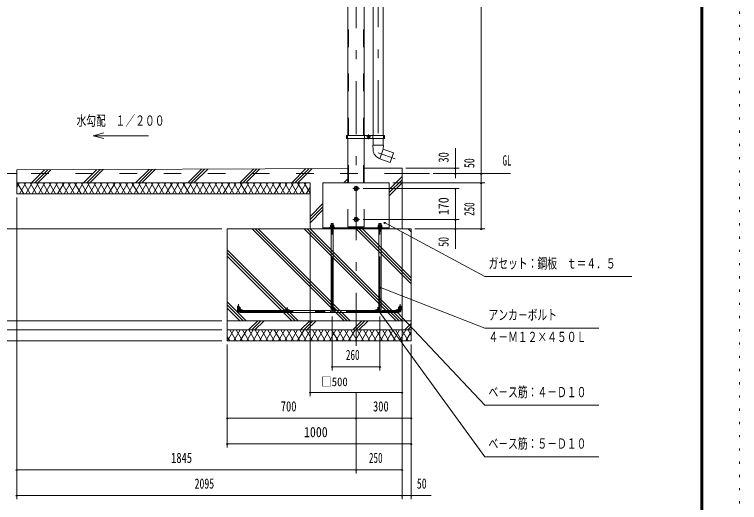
# Model space of a CAD drawing. Units: millimetres, scale not verified, with parts at other scales. Extents: x -25340 to 25344, y -10500 to 10500.
# Drawn here: x 15490 to 25344, y -3376 to 3259 of the extents above; entities that cross this region are included whole.
import ezdxf
from ezdxf.enums import TextEntityAlignment as Align

# ---------------------------------------------------------------- set-up
doc = ezdxf.new("R2010")
doc.units = ezdxf.units.MM
doc.header["$LTSCALE"] = 60
for name, pattern in [('USER2', [10, 4, -6]), ('USER3', [24, 12, -5, 2, -5]), ('USER4', [3, 0.5, -2.5])]:
    doc.linetypes.add(name, pattern=pattern)
for name, color, linetype, lineweight in [('0-6_2-02BOLD', 7, 'Continuous', 18), ('0-7_2-12HIDDEN', 3, 'USER2', 18), ('0-8_2-22CENTER', 3, 'USER3', 18), ('0-9_2-42THIN', 4, 'Continuous', 18), ('0-A_2-52DIM', 3, 'Continuous', 18), ('0-B_2-62HATCH', 2, 'Continuous', 18), ('0-C_F-F1PAPER', 5, 'Continuous', 18), ('0-D_F-E_J_ADD', 5, 'USER4', 18)]:
    doc.layers.add(name, color=color, linetype=linetype, lineweight=lineweight)
doc.styles.add('ＭＳ ゴシック', font='')
doc.styles.get('ＭＳ ゴシック').set_extended_font_data('MS Gothic')

msp = doc.modelspace()

# ---------------------------------------------------------------- linework, layer by layer
at = {"layer": '0-6_2-02BOLD'}
for p, q in [((20021.17, 1614.93), (20021.17, 6069.93)), ((20243.92, 6069.93), (20243.92, 1614.93)), ((20363.31, 6069.93), (20363.31, 1614.93)), ((20500.81, 1614.93), (20500.81, 6069.93)), ((20001.93, 1614.93), (20520.06, 1614.93)), ((20017.18, 1594.93), (20001.93, 1594.93)), ((20017.18, 1574.93), (20017.18, 1614.93)), ((20247.92, 1614.93), (20247.92, 1574.93)), ((20359.31, 1614.93), (20359.31, 1574.93)), ((20504.81, 1574.93), (20504.81, 1614.93)), ((20504.81, 1594.93), (20520.06, 1594.93)), ((20021.18, 1094.93), (20021.18, 1574.93)), ((20243.92, 1574.93), (20243.92, 969.93)), ((20359.56, 1482.66), (20504.57, 1482.66)), ((20359.56, 1482.66), (20363.96, 1418.17)), ((20363.31, 1574.93), (20363.31, 1482.66)), ((20500.81, 1482.66), (20500.81, 1574.93)), ((20453.79, 1298.45), (20500.81, 1427.66)), ((15520.05, 1094.93), (15145.05, 1094.93)), ((15520.05, 1144.93), (20021.17, 1166.42)), ((20021.17, 969.93), (20021.17, 1094.93)), ((20757.55, 1094.93), (21132.55, 1094.93)), ((19792.55, 394.43), (19792.55, 412.67)), ((20472.55, 412.67), (20442.54, 412.67)), ((20582.55, 356.18), (19682.55, 356.18)), ((19780.68, 369.43), (19780.68, 361.93)), ((19792.55, 344.93), (19792.55, -752.57)), ((19822.55, 311.18), (19792.55, 311.18)), ((19795.28, 369.43), (19795.28, 392.17)), ((19800.05, 361.93), (19807.55, 369.43)), ((19815.05, 369.43), (19807.55, 361.93)), ((19819.82, 369.43), (19819.82, 392.17)), ((19822.55, -752.57), (19822.55, 344.93)), ((19842.55, 361.93), (19842.55, 356.18)), ((20422.55, 356.18), (20422.55, 361.93)), ((20442.54, 344.93), (20442.54, -752.57)), ((20472.55, 311.18), (20442.54, 311.18)), ((20445.28, 392.17), (20445.28, 369.43)), ((20450.05, 369.43), (20457.55, 361.93)), ((20465.05, 361.93), (20457.55, 369.43)), ((20469.82, 369.43), (20469.82, 392.17)), ((20472.55, -752.57), (20472.55, 344.93)), ((20484.42, 361.93), (20484.42, 369.43)), ((18545.05, -705.07), (18545.05, -755.07)), ((18557.55, -767.57), (19707.55, -767.57)), ((20445.28, -767.57), (19819.81, -767.57)), ((20557.55, -767.57), (20707.55, -767.57)), ((19707.55, -792.57), (18557.55, -792.57)), ((19794.41, -792.57), (20470.69, -792.57)), ((20707.55, -792.57), (20557.55, -792.57)), ((20882.55, -905.07), (18382.55, -905.07)), ((18382.55, -1030.07), (20882.55, -1030.07))]:
    msp.add_line(p, q, dxfattribs=at)
for points in [[(20001.93, 1614.93), (20001.93, 1574.93), (20095.37, 1574.93)], [(20095.37, 1574.93), (20520.06, 1574.93), (20520.06, 1614.93), (20138.22, 1614.93)], [(20504.56, 1482.66), (20500.81, 1427.66), (20641.77, 1376.36), (20594.74, 1247.15), (20454.49, 1298.2)], [(19507.55, 819.93), (15520.05, 819.93), (15520.05, 1144.93)], [(20243.92, 1167.48), (20757.55, 1169.93), (20757.55, 344.93)], [(19507.55, 344.93), (19507.55, 969.93), (15520.05, 969.93)], [(19682.55, 344.93), (19682.55, 969.93), (20582.55, 969.93), (20582.55, 344.93)], [(19828.17, 394.43), (19786.93, 394.43), (19783.01, 392.17), (19783.01, 369.43)], [(19822.55, 394.43), (19822.55, 412.67), (19817.55, 417.67), (19797.55, 417.67), (19792.55, 412.67), (19822.55, 412.67)], [(19828.17, 394.43), (19832.08, 392.17), (19832.08, 369.43)], [(20433.01, 369.43), (20433.01, 392.17), (20436.92, 394.43), (20478.17, 394.43), (20482.08, 392.17), (20482.08, 369.43)], [(20472.55, 394.43), (20472.55, 412.67), (20467.55, 417.67), (20447.55, 417.67), (20442.54, 412.67), (20442.54, 394.43)], [(19842.55, 361.93), (19772.55, 361.93), (19772.55, 356.18)], [(19780.68, 369.43), (19834.42, 369.43), (19834.42, 361.93)], [(20422.55, 361.93), (20492.55, 361.93), (20492.55, 356.18)], [(20484.42, 369.43), (20430.67, 369.43), (20430.67, 361.93)], [(18520.05, -755.07), (18520.05, -705.07), (18545.05, -705.07)], [(19780.05, -765.07), (19707.55, -765.07), (19707.55, -795.07), (19780.05, -795.07)], [(20485.05, -795.07), (20557.55, -795.07), (20557.55, -765.07), (20485.05, -765.07)], [(20720.05, -755.07), (20720.05, -705.07), (20745.05, -705.07), (20745.05, -755.07)]]:
    msp.add_lwpolyline(points, dxfattribs=at)
for points in [[(20291.12, 1602.15), (20291.12, 1587.71), (20303.62, 1580.5), (20316.12, 1587.71), (20316.12, 1602.15), (20303.62, 1609.36)], [(20144.82, 916.18), (20120.28, 916.18), (20108.01, 894.93), (20120.28, 873.68), (20144.82, 873.68), (20157.08, 894.93)], [(20144.82, 448.68), (20157.08, 469.93), (20144.82, 491.18), (20120.28, 491.18), (20108.01, 469.93), (20120.28, 448.68)], [(20882.55, -1180.07), (20882.55, 344.93), (18382.55, 344.93), (18382.55, -1180.07)]]:
    msp.add_lwpolyline(points, close=True, dxfattribs=at)
for centre, radius in [((20303.62, 1594.93), 15.62), ((20303.62, 1594.93), 12.25), ((20132.55, 894.93), 30), ((20132.55, 894.93), 20.62), ((20132.55, 469.93), 30), ((20132.55, 469.93), 20.62), ((18557.55, -755.07), 12.5), ((19196.3, -755.07), 12.5), ((19835.05, -755.07), 12.5), ((20430.05, -755.07), 12.5), ((20707.55, -755.07), 12.5)]:
    msp.add_circle(centre, radius, dxfattribs=at)
for centre, radius, start, end in [((20501.14, 1427.54), 137.5, 183.90576, 250.16731), ((19789.14, 384.97), 9.46, 49.5701, 90), ((19807.55, 359.98), 34.45, 69.13593, 110.86406), ((19825.95, 384.97), 9.46, 90, 130.42989), ((20439.14, 384.97), 9.46, 49.57011, 90), ((20457.55, 359.98), 34.45, 69.13594, 110.86407), ((20475.95, 384.97), 9.46, 90, 130.4299), ((18557.55, -755.07), 37.5, 180, 270), ((19780.05, -752.57), 42.5, 270, 0), ((19780.05, -752.57), 12.5, 270, 0), ((20485.05, -752.57), 42.5, 180, 270), ((20485.05, -752.57), 12.5, 180, 270), ((20707.55, -755.07), 37.5, 270, 0)]:
    msp.add_arc(centre, radius, start, end, dxfattribs=at)
at = {"layer": '0-7_2-12HIDDEN'}
for p, q in [((20031.67, 1614.93), (20031.67, 6069.93)), ((20233.42, 1614.93), (20233.42, 6069.93)), ((20031.67, 969.93), (20031.67, 1574.93)), ((20233.42, 969.93), (20233.42, 1574.93)), ((20757.55, 1094.93), (15520.05, 1094.93)), ((20021.17, 369.93), (20021.17, 969.93))]:
    msp.add_line(p, q, dxfattribs=at)
msp.add_lwpolyline([(20021.17, 369.93), (20243.92, 369.93), (20243.92, 969.93)], dxfattribs=at)
at = {"layer": '0-8_2-22CENTER'}
for p, q in [((20132.55, 6672.43), (20132.55, -1305.07)), ((20272.37, 1594.93), (20334.87, 1594.93)), ((20303.62, 1563.68), (20303.62, 1626.18)), ((20087.55, 894.93), (20177.55, 894.93)), ((19807.55, -752.57), (19807.55, 447.67)), ((20177.55, 469.93), (20087.55, 469.93)), ((20457.55, -752.57), (20457.55, 447.67)), ((18532.55, -755.07), (18532.55, -680.07)), ((20732.55, -755.07), (20732.55, -680.07)), ((18525.05, -755.07), (18590.05, -755.07)), ((18557.55, -722.57), (18557.55, -787.57)), ((18557.55, -780.07), (20707.55, -780.07)), ((19163.8, -755.07), (19228.8, -755.07)), ((19196.3, -722.57), (19196.3, -787.57)), ((19802.55, -755.07), (19867.55, -755.07)), ((19835.05, -787.57), (19835.05, -722.57)), ((20462.55, -755.07), (20397.55, -755.07)), ((20430.05, -787.57), (20430.05, -722.57)), ((20740.05, -755.07), (20675.05, -755.07)), ((20707.55, -787.57), (20707.55, -722.57))]:
    msp.add_line(p, q, dxfattribs=at)
msp.add_lwpolyline([(20432.06, 6684.84), (20432.06, 1379.52), (20665.24, 1294.65)], dxfattribs=at)
for centre, radius, start, end in [((18557.55, -755.07), 25, 180, 270), ((19780.05, -752.57), 27.5, 270, 0), ((20485.05, -752.57), 27.5, 180, 270), ((20707.55, -755.07), 25, 270, 0)]:
    msp.add_arc(centre, radius, start, end, dxfattribs=at)
at = {"layer": '0-9_2-42THIN'}
for p, q in [((19796.3, 394.43), (19796.3, 416.41)), ((19818.8, 416.41), (19818.8, 394.43)), ((20446.3, 416.41), (20446.3, 394.43)), ((20468.79, 394.43), (20468.79, 416.41))]:
    msp.add_line(p, q, dxfattribs=at)
for points in [[(19792.55, 304.69), (19796.3, 311.18), (19796.3, 344.93)], [(19818.8, 344.93), (19818.8, 311.18), (19822.55, 304.69)], [(20442.54, 304.69), (20446.3, 311.18), (20446.3, 344.93)], [(20468.79, 344.93), (20468.79, 311.18), (20472.55, 304.69)]]:
    msp.add_lwpolyline(points, dxfattribs=at)
at = {"layer": '0-A_2-52DIM'}
for p, q in [((21832.55, 344.93), (21832.55, 6652.53)), ((16560.82, 1611.23), (17310.82, 1611.23)), ((21482.55, 1032.16), (21482.55, 1439.93)), ((20807.55, 1169.93), (21532.55, 1169.93)), ((21182.55, 1094.93), (22232.55, 1094.93)), ((21492.55, 1169.93), (21472.55, 1169.93)), ((21492.55, 1094.93), (21472.55, 1094.93)), ((21842.55, 1094.93), (21822.55, 1094.93)), ((20227.55, 894.93), (21532.55, 894.93)), ((21882.55, 969.93), (20632.55, 969.93)), ((21492.55, 894.93), (21472.55, 894.93)), ((21482.55, 894.93), (21482.55, 74.93)), ((21842.55, 969.93), (21822.55, 969.93)), ((15520.05, 769.93), (15520.05, -3330.07)), ((21532.55, 469.93), (20227.55, 469.93)), ((20530.59, 428.62), (20510.59, 428.62)), ((21492.55, 469.93), (21472.55, 469.93)), ((14045.05, 344.93), (18307.55, 344.93)), ((21882.55, 344.93), (20932.55, 344.93)), ((21492.55, 344.93), (21472.55, 344.93)), ((21842.55, 344.93), (21822.55, 344.93)), ((19507.55, -1930.07), (19507.55, 294.93)), ((20757.55, 294.93), (20757.55, -3330.07)), ((20475.24, -451.73), (20455.24, -451.73)), ((20443.68, -761.97), (20423.68, -761.97)), ((20699.82, -786.39), (20679.82, -786.39)), ((19807.55, -1580.07), (19807.55, -845.07)), ((20457.55, -845.07), (20457.55, -1580.07)), ((18307.55, -905.07), (14395.05, -905.07)), ((14395.05, -1030.07), (18307.55, -1030.07)), ((13695.05, -1180.07), (18307.55, -1180.07)), ((18382.55, -1230.07), (18382.55, -2630.07)), ((20882.55, -3330.07), (20882.55, -1230.07)), ((19817.55, -1530.07), (19797.55, -1530.07)), ((20457.55, -1530.07), (19807.55, -1530.07)), ((20467.55, -1530.07), (20447.55, -1530.07)), ((19517.55, -1880.07), (19497.55, -1880.07)), ((20757.55, -1880.07), (19507.55, -1880.07)), ((20132.55, -1880.07), (20132.55, -2980.07)), ((20767.55, -1880.07), (20747.55, -1880.07)), ((18392.55, -2230.07), (18372.55, -2230.07)), ((20882.55, -2230.07), (18382.55, -2230.07)), ((20142.55, -2230.07), (20122.55, -2230.07)), ((20892.55, -2230.07), (20872.55, -2230.07)), ((18392.55, -2580.07), (18372.55, -2580.07)), ((18382.55, -2580.07), (20882.55, -2580.07)), ((20892.55, -2580.07), (20872.55, -2580.07)), ((15530.05, -2930.07), (15510.05, -2930.07)), ((20757.55, -2930.07), (15520.05, -2930.07)), ((20142.55, -2930.07), (20122.55, -2930.07)), ((20767.55, -2930.07), (20747.55, -2930.07)), ((15530.05, -3280.07), (15510.05, -3280.07)), ((15520.05, -3280.07), (21152.55, -3280.07)), ((20767.55, -3280.07), (20747.55, -3280.07)), ((20892.55, -3280.07), (20872.55, -3280.07))]:
    msp.add_line(p, q, dxfattribs=at)
for points in [[(16705.71, 1572.41), (16560.82, 1611.23), (16705.71, 1650.05)], [(20520.59, 428.62), (21882.55, -305.07), (23882.55, -305.07)], [(23432.55, -1005.07), (21882.55, -1005.07), (20465.24, -451.73)], [(23432.55, -2755.07), (21882.55, -2755.07), (20433.68, -761.97)], [(20689.82, -786.39), (21882.55, -2055.07), (23432.55, -2055.07)]]:
    msp.add_lwpolyline(points, dxfattribs=at)
for centre in [(21482.55, 1169.93), (21482.55, 1094.93), (21832.55, 1094.93), (21482.55, 894.93), (21832.55, 969.93), (20520.59, 428.62), (21482.55, 469.93), (21482.55, 344.93), (21832.55, 344.93), (20465.24, -451.73), (20433.68, -761.97), (20689.82, -786.39), (19807.55, -1530.07), (20457.55, -1530.07), (19507.55, -1880.07), (20757.55, -1880.07), (18382.55, -2230.07), (20132.55, -2230.07), (20882.55, -2230.07), (18382.55, -2580.07), (20882.55, -2580.07), (15520.05, -2930.07), (20132.55, -2930.07), (20757.55, -2930.07), (15520.05, -3280.07), (20757.55, -3280.07), (20882.55, -3280.07)]:
    msp.add_arc(centre, 10, 180, 0, dxfattribs=at)
at = {"layer": '0-B_2-62HATCH'}
for p, q in [((15722.48, 969.93), (15899.29, 1146.74)), ((15941.92, 1146.94), (15764.91, 969.93)), ((15807.33, 969.93), (15984.55, 1147.15)), ((16429.59, 969.93), (16609.79, 1150.13)), ((16652.42, 1150.34), (16472.01, 969.93)), ((16514.44, 969.93), (16695.05, 1150.54)), ((17136.69, 969.93), (17320.29, 1153.52)), ((17362.92, 1153.73), (17179.12, 969.93)), ((17221.55, 969.93), (17405.55, 1153.93)), ((18030.79, 1156.91), (17843.8, 969.93)), ((17886.23, 969.93), (18073.41, 1157.12)), ((17928.65, 969.93), (18116.04, 1157.32)), ((18741.28, 1160.31), (18550.91, 969.93)), ((18593.34, 969.93), (18783.91, 1160.51)), ((18635.76, 969.93), (18826.54, 1160.71)), ((19258.01, 969.93), (19451.79, 1163.7)), ((19300.44, 969.93), (19494.41, 1163.9)), ((19537.04, 1164.1), (19342.87, 969.93)), ((20243.92, 1163.88), (20247.54, 1167.5)), ((20021.17, 1025.98), (19965.12, 969.93)), ((20582.55, 880.25), (20757.55, 1055.25)), ((20757.55, 1012.82), (20582.55, 837.83)), ((15520.05, 905.85), (15557.05, 969.93)), ((15528.18, 969.93), (15614.78, 819.93)), ((15643.65, 969.93), (15557.05, 819.93)), ((15614.78, 969.93), (15701.38, 819.93)), ((15643.65, 819.93), (15730.25, 969.93)), ((15787.98, 819.93), (15701.38, 969.93)), ((15730.25, 819.93), (15816.85, 969.93)), ((15787.98, 969.93), (15874.59, 819.93)), ((15903.45, 969.93), (15816.85, 819.93)), ((15961.19, 819.93), (15874.59, 969.93)), ((15903.45, 819.93), (15990.06, 969.93)), ((15961.19, 969.93), (16047.79, 819.93)), ((16076.66, 969.93), (15990.06, 819.93)), ((16134.39, 819.93), (16047.79, 969.93)), ((16076.66, 819.93), (16163.26, 969.93)), ((16134.39, 969.93), (16221, 819.93)), ((16249.86, 969.93), (16163.26, 819.93)), ((16307.6, 819.93), (16221, 969.93)), ((16249.86, 819.93), (16336.47, 969.93)), ((16307.6, 969.93), (16394.2, 819.93)), ((16423.07, 969.93), (16336.47, 819.93)), ((16480.81, 819.93), (16394.2, 969.93)), ((16423.07, 819.93), (16509.67, 969.93)), ((16480.81, 969.93), (16567.41, 819.93)), ((16596.27, 969.93), (16509.67, 819.93)), ((16654.01, 819.93), (16567.41, 969.93)), ((16596.28, 819.93), (16682.88, 969.93)), ((16654.01, 969.93), (16740.61, 819.93)), ((16769.48, 969.93), (16682.88, 819.93)), ((16827.22, 819.93), (16740.61, 969.93)), ((16769.48, 819.93), (16856.08, 969.93)), ((16827.22, 969.93), (16913.82, 819.93)), ((16942.69, 969.93), (16856.08, 819.93)), ((17000.42, 819.93), (16913.82, 969.93)), ((16942.69, 819.93), (17029.29, 969.93)), ((17000.42, 969.93), (17087.02, 819.93)), ((17115.89, 969.93), (17029.29, 819.93)), ((17173.63, 819.93), (17087.02, 969.93)), ((17115.89, 819.93), (17202.49, 969.93)), ((17173.63, 969.93), (17260.23, 819.93)), ((17289.1, 969.93), (17202.49, 819.93)), ((17346.83, 819.93), (17260.23, 969.93)), ((17289.1, 819.93), (17375.7, 969.93)), ((17346.83, 969.93), (17433.43, 819.93)), ((17462.3, 969.93), (17375.7, 819.93)), ((17520.04, 819.93), (17433.43, 969.93)), ((17462.3, 819.93), (17548.9, 969.93)), ((17520.04, 969.93), (17606.64, 819.93)), ((17635.51, 969.93), (17548.9, 819.93)), ((17693.24, 819.93), (17606.64, 969.93)), ((17635.51, 819.93), (17722.11, 969.93)), ((17693.24, 969.93), (17779.84, 819.93)), ((17808.71, 969.93), (17722.11, 819.93)), ((17866.45, 819.93), (17779.84, 969.93)), ((17808.71, 819.93), (17895.31, 969.93)), ((17866.45, 969.93), (17953.05, 819.93)), ((17981.92, 969.93), (17895.31, 819.93)), ((18039.65, 819.93), (17953.05, 969.93)), ((17981.92, 819.93), (18068.52, 969.93)), ((18039.65, 969.93), (18126.26, 819.93)), ((18155.12, 969.93), (18068.52, 819.93)), ((18212.86, 819.93), (18126.26, 969.93)), ((18155.12, 819.93), (18241.73, 969.93)), ((18212.86, 969.93), (18299.46, 819.93)), ((18328.32, 969.93), (18241.72, 819.93)), ((18386.06, 819.93), (18299.46, 969.93)), ((18328.33, 819.93), (18414.93, 969.93)), ((18386.06, 969.93), (18472.67, 819.93)), ((18501.53, 969.93), (18414.93, 819.93)), ((18559.27, 819.93), (18472.67, 969.93)), ((18501.53, 819.93), (18588.14, 969.93)), ((18559.27, 969.93), (18645.87, 819.93)), ((18674.74, 969.93), (18588.14, 819.93)), ((18732.47, 819.93), (18645.87, 969.93)), ((18674.74, 819.93), (18761.34, 969.93)), ((18732.47, 969.93), (18819.07, 819.93)), ((18847.94, 969.93), (18761.34, 819.93)), ((18905.68, 819.93), (18819.07, 969.93)), ((18847.94, 819.93), (18934.54, 969.93)), ((18905.68, 969.93), (18992.28, 819.93)), ((19021.15, 969.93), (18934.54, 819.93)), ((19078.89, 819.93), (18992.28, 969.93)), ((19021.15, 819.93), (19107.75, 969.93)), ((19078.89, 969.93), (19165.48, 819.93)), ((19194.35, 969.93), (19107.75, 819.93)), ((19252.09, 819.93), (19165.49, 969.93)), ((19194.35, 819.93), (19280.95, 969.93)), ((19338.69, 819.93), (19252.09, 969.93)), ((19367.56, 969.93), (19280.95, 819.93)), ((19338.69, 969.93), (19425.29, 819.93)), ((19454.16, 969.93), (19367.56, 819.93)), ((19507.55, 827.47), (19425.29, 969.93)), ((19454.16, 819.93), (19507.55, 912.4)), ((20007.55, 969.93), (20021.17, 983.56)), ((20582.55, 795.4), (20757.55, 970.4)), ((15528.18, 819.93), (15520.05, 834.01)), ((19682.55, 687.36), (19507.55, 512.36)), ((19507.55, 469.93), (19682.55, 644.93)), ((19682.55, 602.5), (19507.55, 427.5)), ((19968.8, -905.07), (18718.8, 344.93)), ((18761.23, 344.93), (20011.23, -905.07)), ((20053.65, -905.07), (18803.66, 344.93)), ((19425.91, 344.93), (20675.91, -905.07)), ((20718.33, -905.07), (19468.33, 344.93)), ((19510.76, 344.93), (20760.76, -905.07)), ((20882.55, -404.6), (20133.01, 344.93)), ((20175.44, 344.93), (20882.55, -362.17)), ((20882.55, -319.75), (20217.87, 344.93)), ((20754.34, 344.93), (20757.55, 348.14)), ((20840.12, 344.93), (20882.55, 302.51)), ((18382.55, 58.93), (19346.55, -905.07)), ((19304.12, -905.07), (18382.55, 16.5)), ((18382.55, -25.92), (19261.7, -905.07)), ((18639.44, -905.07), (18382.55, -648.18)), ((18382.55, -690.6), (18597.02, -905.07)), ((18554.59, -905.07), (18382.55, -733.03)), ((18672.23, -1030.07), (18797.23, -905.07)), ((18839.65, -905.07), (18714.65, -1030.07)), ((18757.08, -1030.07), (18882.08, -905.07)), ((19379.34, -1030.07), (19504.33, -905.07)), ((19546.76, -905.07), (19421.76, -1030.07)), ((19464.19, -1030.07), (19589.19, -905.07)), ((20211.44, -905.07), (20086.44, -1030.07)), ((20128.87, -1030.07), (20253.87, -905.07)), ((20171.29, -1030.07), (20296.29, -905.07)), ((20793.55, -1030.07), (20882.55, -941.07)), ((20882.55, -983.5), (20835.97, -1030.07)), ((18386.06, -1030.07), (18382.55, -1036.15)), ((18386.06, -1180.07), (18472.67, -1030.07)), ((18501.53, -1180.07), (18414.93, -1030.07)), ((18559.27, -1030.07), (18472.67, -1180.07)), ((18501.53, -1030.07), (18588.14, -1180.07)), ((18559.27, -1180.07), (18645.87, -1030.07)), ((18674.74, -1180.07), (18588.14, -1030.07)), ((18732.47, -1030.07), (18645.87, -1180.07)), ((18761.34, -1180.07), (18674.74, -1030.07)), ((18819.07, -1030.07), (18732.47, -1180.07)), ((18847.94, -1180.07), (18761.34, -1030.07)), ((18905.68, -1030.07), (18819.07, -1180.07)), ((18847.94, -1030.07), (18934.54, -1180.07)), ((18905.68, -1180.07), (18992.28, -1030.07)), ((19021.15, -1180.07), (18934.54, -1030.07)), ((19078.88, -1030.07), (18992.28, -1180.07)), ((19021.15, -1030.07), (19107.75, -1180.07)), ((19078.88, -1180.07), (19165.48, -1030.07)), ((19194.35, -1180.07), (19107.75, -1030.07)), ((19252.09, -1030.07), (19165.48, -1180.07)), ((19194.35, -1030.07), (19280.96, -1180.07)), ((19252.09, -1180.07), (19338.69, -1030.07)), ((19367.56, -1180.07), (19280.96, -1030.07)), ((19425.29, -1030.07), (19338.69, -1180.07)), ((19367.56, -1030.07), (19454.16, -1180.07)), ((19425.29, -1180.07), (19511.9, -1030.07)), ((19540.76, -1180.07), (19454.16, -1030.07)), ((19598.5, -1030.07), (19511.9, -1180.07)), ((19540.76, -1030.07), (19627.37, -1180.07)), ((19598.5, -1180.07), (19685.1, -1030.07)), ((19713.97, -1180.07), (19627.37, -1030.07)), ((19771.7, -1030.07), (19685.1, -1180.07)), ((19713.97, -1030.07), (19800.57, -1180.07)), ((19771.7, -1180.07), (19858.31, -1030.07)), ((19887.17, -1180.07), (19800.57, -1030.07)), ((19944.91, -1030.07), (19858.31, -1180.07)), ((19887.17, -1030.07), (19973.78, -1180.07)), ((19944.91, -1180.07), (20031.51, -1030.07)), ((20060.38, -1180.07), (19973.78, -1030.07)), ((20118.11, -1030.07), (20031.51, -1180.07)), ((20060.38, -1030.07), (20146.98, -1180.07)), ((20118.11, -1180.07), (20204.71, -1030.07)), ((20233.58, -1180.07), (20146.98, -1030.07)), ((20291.32, -1030.07), (20204.71, -1180.07)), ((20233.58, -1030.07), (20320.19, -1180.07)), ((20291.32, -1180.07), (20377.92, -1030.07)), ((20406.79, -1180.07), (20320.19, -1030.07)), ((20464.52, -1030.07), (20377.92, -1180.07)), ((20406.79, -1030.07), (20493.39, -1180.07)), ((20464.52, -1180.07), (20551.13, -1030.07)), ((20579.99, -1180.07), (20493.39, -1030.07)), ((20637.73, -1030.07), (20551.13, -1180.07)), ((20579.99, -1030.07), (20666.6, -1180.07)), ((20637.73, -1180.07), (20724.33, -1030.07)), ((20753.2, -1180.07), (20666.6, -1030.07)), ((20810.93, -1030.07), (20724.33, -1180.07)), ((20753.2, -1030.07), (20839.8, -1180.07)), ((20810.93, -1180.07), (20882.55, -1056.03)), ((20839.8, -1030.07), (20882.55, -1104.11)), ((20882.55, -1025.92), (20878.4, -1030.07)), ((18382.55, -1123.99), (18414.93, -1180.07))]:
    msp.add_line(p, q, dxfattribs=at)
at = {"layer": '0-C_F-F1PAPER'}
for points in [[(24843.96, -10000), (-3856.04, -10000), (-3856.04, 10100), (24843.96, 10100)], [(24841.46, -9997.5), (24841.46, 10097.5), (-3853.54, 10097.5), (-3853.54, -9997.5)], [(24838.96, -9995), (24838.96, 10095), (-3851.04, 10095), (-3851.04, -9995)], [(24836.46, -9992.5), (-3848.54, -9992.5), (-3848.54, 10092.5), (24836.46, 10092.5)], [(24833.96, -9990), (24833.96, 10090), (-3846.04, 10090), (-3846.04, -9990)], [(24831.46, -9987.5), (-3843.54, -9987.5), (-3843.54, 10087.5), (24831.46, 10087.5)], [(24828.96, -9985), (24828.96, 10085), (-3841.04, 10085), (-3841.04, -9985)], [(24826.46, -9982.5), (-3838.54, -9982.5), (-3838.54, 10082.5), (24826.46, 10082.5)], [(24823.96, -9980), (-3836.04, -9980), (-3836.04, 10080), (24823.96, 10080)], [(24821.46, -9977.5), (-3833.54, -9977.5), (-3833.54, 10077.5), (24821.46, 10077.5)], [(24818.96, -9975), (24818.96, 10075), (-3831.04, 10075), (-3831.04, -9975)]]:
    msp.add_lwpolyline(points, close=True, dxfattribs=at)
at = {"layer": '0-D_F-E_J_ADD'}
msp.add_lwpolyline([(25343.96, -10500), (-4356.04, -10500), (-4356.04, 10500), (25343.96, 10500)], close=True, dxfattribs=at)

# ---------------------------------------------------------------- texts
at = {"layer": '0-A_2-52DIM', "color": 7, "style": 'ＭＳ ゴシック'}
for s, height, width, p in [('水勾配\u3000１／２００', 139.3, 0.7, (16332.35, 1705.23)), ('GL', 139.3, 0.65, (22122.55, 1163.93)), ('ガセット：鋼板\u3000ｔ＝４．５', 139.3, 0.7, (21932.55, -236.07)), ('アンカ－ボルト', 139.3, 0.7, (21932.55, -936.07)), ('４－Ｍ１２×４５０Ｌ', 139.3, 0.7, (21932.55, -1236.07)), ('260', 139.3, 0.65, (19994.88, -1480.07)), ('□500', 118.4, 0.9, (19656.5, -1830.07)), ('ベ－ス筋：４－Ｄ１０', 139.3, 0.7, (21932.55, -1986.07)), ('700', 139.3, 0.75, (19109.48, -2180.07)), ('300', 139.3, 0.75, (20362.58, -2180.07)), ('1000', 139.3, 0.85, (19424.58, -2530.07)), ('ベ－ス筋：５－Ｄ１０', 139.3, 0.7, (21932.55, -2686.07)), ('1845', 139.3, 0.75, (17618.94, -2880.07)), ('250', 139.3, 0.65, (20307.86, -2880.07)), ('2095', 139.3, 0.7, (17938.09, -3230.07)), ('50', 139.3, 0.7, (20959.18, -3230.07))]:
    msp.add_text(s, height=height, dxfattribs=dict(at, width=width)).set_placement(p, align=Align.BOTTOM_LEFT)
for s, width, p in [('30', 0.75, (21432.55, 1244.85)), ('50', 0.7, (21782.55, 1171.56)), ('170', 0.85, (21432.55, 531.7)), ('250', 0.65, (21782.55, 520.24)), ('50', 0.7, (21432.55, 101.56))]:
    msp.add_text(s, height=139.3, rotation=90, dxfattribs=dict(at, width=width)).set_placement(p, align=Align.BOTTOM_LEFT)

doc.saveas('drawing.dxf')
